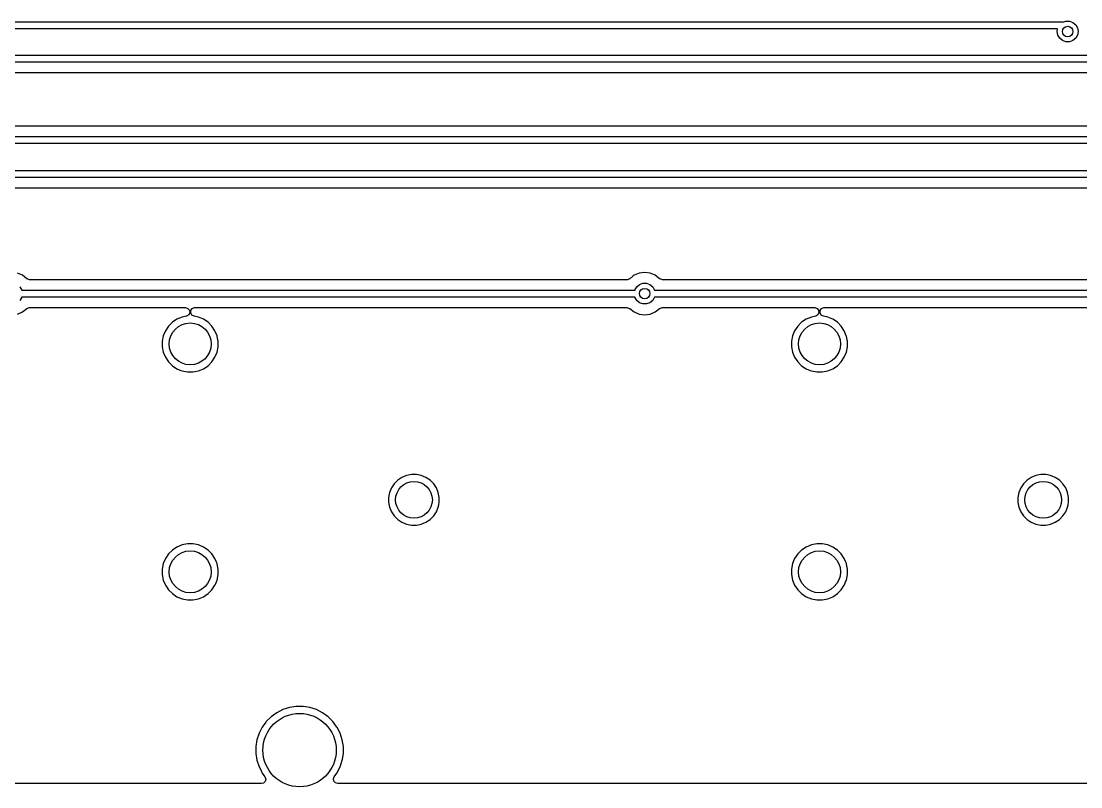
# Model space of a CAD drawing. Extents: x 0.7 to 11, y -6.1 to -1.6.
# Drawn here: x 8.534 to 9.727, y -5.89 to -5.028 of the extents above; entities that cross this region are included whole.
import ezdxf

# ---------------------------------------------------------------- set-up
doc = ezdxf.new("R2010")
doc.units = 0
doc.header["$MEASUREMENT"] = 0
doc.layers.add('BLACK', color=7, linetype='CONTINUOUS')

msp = doc.modelspace()

# ---------------------------------------------------------------- linework, layer by layer
at = {"layer": 'BLACK', "linetype": 'CONTINUOUS'}
for p, q in [((6.5505, -5.0285), (9.7056, -5.0285)), ((9.7056, -5.0285), (9.7064, -5.0285)), ((9.7064, -5.0285), (9.7073, -5.0289)), ((9.7073, -5.0289), (9.7105, -5.0277)), ((9.7105, -5.0277), (9.7146, -5.0277)), ((9.7146, -5.0277), (9.7185, -5.0291)), ((9.7185, -5.0291), (9.7216, -5.0318)), ((9.7216, -5.0318), (9.7237, -5.0353)), ((9.7237, -5.0353), (9.7244, -5.0394)), ((9.7013, -5.0363), (6.5521, -5.0363)), ((9.7008, -5.0394), (9.7013, -5.0363)), ((9.7015, -5.0434), (9.7008, -5.0394)), ((9.7036, -5.047), (9.7015, -5.0434)), ((9.7067, -5.0496), (9.7036, -5.047)), ((9.7216, -5.047), (9.7185, -5.0496)), ((9.7237, -5.0434), (9.7216, -5.047)), ((9.7244, -5.0394), (9.7237, -5.0434)), ((9.7105, -5.051), (9.7067, -5.0496)), ((9.7146, -5.051), (9.7105, -5.051)), ((9.7185, -5.0496), (9.7146, -5.051)), ((5.0978, -5.0661), (10.5858, -5.066)), ((10.5852, -5.0738), (5.0977, -5.0739)), ((7.2414, -5.0857), (10.5757, -5.0857)), ((10.5975, -5.1459), (7.2174, -5.1459)), ((10.6069, -5.1655), (5.0632, -5.1656)), ((5.0649, -5.1578), (10.6046, -5.1577)), ((4.9779, -5.196), (10.5992, -5.1959)), ((10.6015, -5.2037), (4.9801, -5.2038)), ((5.8211, -5.2156), (10.6028, -5.2156)), ((8.5354, -5.3139), (8.5298, -5.3116)), ((8.5355, -5.314), (8.5354, -5.3139)), ((8.5405, -5.3178), (8.5355, -5.314)), ((8.5406, -5.3179), (8.5405, -5.3178)), ((8.5405, -5.3178), (8.5405, -5.3178)), ((8.5409, -5.3181), (8.5406, -5.3179)), ((8.5436, -5.3189), (8.5409, -5.3181)), ((9.2163, -5.3189), (8.5436, -5.3189)), ((9.2167, -5.3189), (9.2163, -5.3189)), ((9.2192, -5.3179), (9.2167, -5.3189)), ((9.2194, -5.3178), (9.2192, -5.3179)), ((9.2234, -5.3147), (9.2194, -5.3178)), ((9.2194, -5.3178), (9.2194, -5.3178)), ((9.2243, -5.314), (9.2234, -5.3147)), ((9.23, -5.3116), (9.2243, -5.314)), ((9.2362, -5.3108), (9.23, -5.3116)), ((9.23, -5.3116), (9.23, -5.3116)), ((9.2424, -5.3116), (9.2362, -5.3108)), ((9.2362, -5.3108), (9.2362, -5.3108)), ((9.248, -5.3139), (9.2424, -5.3116)), ((9.2424, -5.3116), (9.2424, -5.3116)), ((9.2481, -5.314), (9.248, -5.3139)), ((9.2531, -5.3178), (9.2481, -5.314)), ((9.2532, -5.3179), (9.2531, -5.3178)), ((9.2531, -5.3178), (9.2531, -5.3178)), ((9.2535, -5.3181), (9.2532, -5.3179)), ((9.2562, -5.3189), (9.2535, -5.3181)), ((9.921, -5.3189), (9.2562, -5.3189)), ((8.5327, -5.3271), (8.5347, -5.3306)), ((8.5347, -5.3306), (8.5348, -5.3308)), ((8.5348, -5.3308), (9.2251, -5.3307)), ((9.2251, -5.3306), (9.2272, -5.3271)), ((9.2251, -5.3307), (9.2251, -5.3306)), ((9.2272, -5.3271), (9.2303, -5.3244)), ((9.2303, -5.3244), (9.2342, -5.323)), ((9.2342, -5.323), (9.2383, -5.323)), ((9.2383, -5.323), (9.2421, -5.3244)), ((9.2421, -5.3244), (9.2453, -5.3271)), ((9.2453, -5.3271), (9.2473, -5.3306)), ((9.2473, -5.3306), (9.2474, -5.3308)), ((9.2474, -5.3308), (9.9298, -5.3307)), ((8.5347, -5.3387), (8.5327, -5.3422)), ((9.2251, -5.3385), (8.5347, -5.3386)), ((8.5347, -5.3386), (8.5347, -5.3387)), ((9.2251, -5.3387), (9.2251, -5.3385)), ((9.2272, -5.3422), (9.2251, -5.3387)), ((9.2303, -5.3449), (9.2272, -5.3422)), ((9.2342, -5.3463), (9.2303, -5.3449)), ((9.2421, -5.3449), (9.2383, -5.3463)), ((9.2453, -5.3422), (9.2421, -5.3449)), ((9.2473, -5.3387), (9.2453, -5.3422)), ((9.9298, -5.3385), (9.2473, -5.3386)), ((9.2473, -5.3386), (9.2473, -5.3387)), ((8.5298, -5.3577), (8.5355, -5.3553)), ((8.5355, -5.3553), (8.5405, -5.3515)), ((8.5405, -5.3515), (8.5406, -5.3514)), ((8.5405, -5.3515), (8.5405, -5.3515)), ((8.5406, -5.3514), (8.5432, -5.3504)), ((8.5432, -5.3504), (8.5436, -5.3504)), ((8.5436, -5.3504), (8.719, -5.3504)), ((8.719, -5.3504), (8.7217, -5.3512)), ((8.7217, -5.3512), (8.7235, -5.3533)), ((8.7239, -5.356), (8.7227, -5.3585)), ((8.7235, -5.3533), (8.7239, -5.356)), ((8.725, -5.3564), (8.7252, -5.3537)), ((8.7264, -5.3588), (8.725, -5.3564)), ((8.7252, -5.3537), (8.7268, -5.3514)), ((8.7268, -5.3514), (8.7293, -5.3504)), ((8.7293, -5.3504), (8.7298, -5.3504)), ((8.7298, -5.3504), (9.2163, -5.3504)), ((9.2163, -5.3504), (9.2189, -5.3512)), ((9.2189, -5.3512), (9.2192, -5.3514)), ((9.2192, -5.3514), (9.2194, -5.3515)), ((9.2194, -5.3515), (9.2194, -5.3515)), ((9.2194, -5.3515), (9.2243, -5.3553)), ((9.2243, -5.3553), (9.23, -5.3577)), ((9.23, -5.3577), (9.2331, -5.3581)), ((9.2383, -5.3463), (9.2342, -5.3463)), ((9.2391, -5.3581), (9.2424, -5.3577)), ((9.2424, -5.3577), (9.2481, -5.3553)), ((9.2481, -5.3553), (9.2531, -5.3515)), ((9.2531, -5.3515), (9.2532, -5.3514)), ((9.2531, -5.3515), (9.2531, -5.3515)), ((9.2532, -5.3514), (9.2558, -5.3504)), ((9.2558, -5.3504), (9.2562, -5.3504)), ((9.2562, -5.3504), (9.4277, -5.3504)), ((9.4277, -5.3504), (9.4303, -5.3512)), ((9.4303, -5.3512), (9.4321, -5.3533)), ((9.4325, -5.356), (9.4314, -5.3585)), ((9.4321, -5.3533), (9.4325, -5.356)), ((9.4337, -5.3564), (9.4338, -5.3537)), ((9.435, -5.3588), (9.4337, -5.3564)), ((9.4338, -5.3537), (9.4354, -5.3514)), ((9.4354, -5.3514), (9.438, -5.3504)), ((9.438, -5.3504), (9.4384, -5.3504)), ((9.4384, -5.3504), (9.921, -5.3504)), ((8.7043, -5.3669), (8.6999, -5.3712)), ((8.7095, -5.3634), (8.7043, -5.3669)), ((8.7043, -5.3669), (8.7043, -5.3669)), ((8.7152, -5.361), (8.7095, -5.3634)), ((8.7095, -5.3634), (8.7095, -5.3634)), ((8.72, -5.3601), (8.7152, -5.361)), ((8.7152, -5.361), (8.7152, -5.361)), ((8.7204, -5.36), (8.72, -5.3601)), ((8.7227, -5.3585), (8.7204, -5.36)), ((8.7288, -5.3601), (8.7264, -5.3588)), ((8.7336, -5.361), (8.7288, -5.3601)), ((8.7393, -5.3634), (8.7336, -5.361)), ((8.7336, -5.361), (8.7336, -5.361)), ((8.7445, -5.3669), (8.7393, -5.3634)), ((8.7393, -5.3634), (8.7393, -5.3634)), ((8.7489, -5.3712), (8.7445, -5.3669)), ((8.7445, -5.3669), (8.7445, -5.3669)), ((9.2331, -5.3581), (9.2362, -5.3585)), ((9.2362, -5.3585), (9.2391, -5.3581)), ((9.2362, -5.3585), (9.2362, -5.3585)), ((9.2362, -5.3585), (9.2362, -5.3585)), ((9.413, -5.3669), (9.4086, -5.3712)), ((9.4181, -5.3634), (9.413, -5.3669)), ((9.413, -5.3669), (9.413, -5.3669)), ((9.4239, -5.361), (9.4181, -5.3634)), ((9.4181, -5.3634), (9.4181, -5.3634)), ((9.4287, -5.3601), (9.4239, -5.361)), ((9.4239, -5.361), (9.4239, -5.361)), ((9.4291, -5.36), (9.4287, -5.3601)), ((9.4314, -5.3585), (9.4291, -5.36)), ((9.4375, -5.3601), (9.435, -5.3588)), ((9.4423, -5.361), (9.4375, -5.3601)), ((9.448, -5.3634), (9.4423, -5.361)), ((9.4423, -5.361), (9.4423, -5.361)), ((9.4532, -5.3669), (9.448, -5.3634)), ((9.448, -5.3634), (9.448, -5.3634)), ((9.4576, -5.3712), (9.4532, -5.3669)), ((9.4532, -5.3669), (9.4532, -5.3669)), ((8.6965, -5.3764), (8.6941, -5.3821)), ((8.6999, -5.3712), (8.6965, -5.3764)), ((8.6965, -5.3764), (8.6965, -5.3764)), ((8.6999, -5.3712), (8.6999, -5.3712)), ((8.7523, -5.3764), (8.7489, -5.3712)), ((8.7489, -5.3712), (8.7489, -5.3712)), ((8.7547, -5.382), (8.7523, -5.3764)), ((8.7523, -5.3764), (8.7523, -5.3764)), ((9.4051, -5.3764), (9.4028, -5.3821)), ((9.4086, -5.3712), (9.4051, -5.3764)), ((9.4051, -5.3764), (9.4051, -5.3764)), ((9.4086, -5.3712), (9.4086, -5.3712)), ((9.461, -5.3764), (9.4576, -5.3712)), ((9.4576, -5.3712), (9.4576, -5.3712)), ((9.4633, -5.382), (9.461, -5.3764)), ((9.461, -5.3764), (9.461, -5.3764)), ((8.6941, -5.3821), (8.6929, -5.3882)), ((8.6929, -5.3882), (8.6929, -5.3944)), ((8.6941, -5.3821), (8.6941, -5.3821)), ((8.7547, -5.3821), (8.7547, -5.382)), ((8.7557, -5.3871), (8.7547, -5.3821)), ((8.7559, -5.3882), (8.7557, -5.3871)), ((8.7559, -5.3944), (8.7559, -5.3882)), ((8.7559, -5.3882), (8.7559, -5.3882)), ((8.7559, -5.3882), (8.7559, -5.3882)), ((9.4028, -5.3821), (9.4016, -5.3882)), ((9.4016, -5.3882), (9.4016, -5.3944)), ((9.4028, -5.3821), (9.4028, -5.3821)), ((9.4634, -5.3821), (9.4633, -5.382)), ((9.4644, -5.3871), (9.4634, -5.3821)), ((9.4646, -5.3882), (9.4644, -5.3871)), ((9.4646, -5.3944), (9.4646, -5.3882)), ((9.4646, -5.3882), (9.4646, -5.3882)), ((9.4646, -5.3882), (9.4646, -5.3882)), ((8.6929, -5.3944), (8.6941, -5.4005)), ((8.6941, -5.4005), (8.6941, -5.4005)), ((8.6941, -5.4005), (8.6965, -5.4063)), ((8.7523, -5.4063), (8.7547, -5.4005)), ((8.7547, -5.4005), (8.7559, -5.3944)), ((9.4016, -5.3944), (9.4028, -5.4005)), ((9.4028, -5.4005), (9.4028, -5.4005)), ((9.4028, -5.4005), (9.4051, -5.4063)), ((9.461, -5.4063), (9.4634, -5.4005)), ((9.4634, -5.4005), (9.4646, -5.3944)), ((8.6965, -5.4063), (8.6965, -5.4063)), ((8.6965, -5.4063), (8.6999, -5.4114)), ((8.6999, -5.4114), (8.6999, -5.4114)), ((8.6999, -5.4114), (8.7043, -5.4158)), ((8.7043, -5.4158), (8.7043, -5.4158)), ((8.7043, -5.4158), (8.7095, -5.4193)), ((8.7393, -5.4193), (8.7445, -5.4158)), ((8.7445, -5.4158), (8.7489, -5.4114)), ((8.7489, -5.4114), (8.7523, -5.4063)), ((9.4051, -5.4063), (9.4051, -5.4063)), ((9.4051, -5.4063), (9.4086, -5.4114)), ((9.4086, -5.4114), (9.4086, -5.4114)), ((9.4086, -5.4114), (9.413, -5.4158)), ((9.413, -5.4158), (9.413, -5.4158)), ((9.413, -5.4158), (9.4181, -5.4193)), ((9.448, -5.4193), (9.4532, -5.4158)), ((9.4532, -5.4158), (9.4576, -5.4114)), ((9.4576, -5.4114), (9.461, -5.4063)), ((8.7095, -5.4193), (8.7095, -5.4193)), ((8.7095, -5.4193), (8.714, -5.4211)), ((8.714, -5.4211), (8.7152, -5.4216)), ((8.7152, -5.4216), (8.7213, -5.4229)), ((8.7213, -5.4229), (8.7213, -5.4229)), ((8.7213, -5.4229), (8.7213, -5.4229)), ((8.7213, -5.4229), (8.7275, -5.4229)), ((8.7275, -5.4229), (8.7336, -5.4216)), ((8.7275, -5.4229), (8.7275, -5.4229)), ((8.7336, -5.4216), (8.7393, -5.4193)), ((9.4181, -5.4193), (9.4181, -5.4193)), ((9.4181, -5.4193), (9.4227, -5.4211)), ((9.4227, -5.4211), (9.4239, -5.4216)), ((9.4239, -5.4216), (9.43, -5.4229)), ((9.43, -5.4229), (9.43, -5.4229)), ((9.43, -5.4229), (9.43, -5.4229)), ((9.43, -5.4229), (9.4362, -5.4229)), ((9.4362, -5.4229), (9.4423, -5.4216)), ((9.4362, -5.4229), (9.4362, -5.4229)), ((9.4423, -5.4216), (9.448, -5.4193)), ((8.9582, -5.5447), (8.9542, -5.5487)), ((8.9628, -5.5416), (8.9582, -5.5447)), ((8.9582, -5.5447), (8.9582, -5.5447)), ((8.968, -5.5395), (8.9628, -5.5416)), ((8.9628, -5.5416), (8.9628, -5.5416)), ((8.9736, -5.5384), (8.968, -5.5395)), ((8.968, -5.5395), (8.968, -5.5395)), ((8.9792, -5.5384), (8.9736, -5.5384)), ((8.9736, -5.5384), (8.9736, -5.5384)), ((8.9847, -5.5395), (8.9792, -5.5384)), ((8.9792, -5.5384), (8.9792, -5.5384)), ((8.9899, -5.5416), (8.9847, -5.5395)), ((8.9847, -5.5395), (8.9847, -5.5395)), ((8.9946, -5.5447), (8.9899, -5.5416)), ((8.9899, -5.5416), (8.9899, -5.5416)), ((8.9986, -5.5487), (8.9946, -5.5447)), ((8.9946, -5.5447), (8.9946, -5.5447)), ((9.6668, -5.5447), (9.6629, -5.5487)), ((9.6715, -5.5416), (9.6668, -5.5447)), ((9.6668, -5.5447), (9.6668, -5.5447)), ((9.6767, -5.5395), (9.6715, -5.5416)), ((9.6715, -5.5416), (9.6715, -5.5416)), ((9.6822, -5.5384), (9.6767, -5.5395)), ((9.6767, -5.5395), (9.6767, -5.5395)), ((9.6879, -5.5384), (9.6822, -5.5384)), ((9.6822, -5.5384), (9.6822, -5.5384)), ((9.6934, -5.5395), (9.6879, -5.5384)), ((9.6879, -5.5384), (9.6879, -5.5384)), ((9.6986, -5.5416), (9.6934, -5.5395)), ((9.6934, -5.5395), (9.6934, -5.5395)), ((9.7032, -5.5447), (9.6986, -5.5416)), ((9.6986, -5.5416), (9.6986, -5.5416)), ((9.7072, -5.5487), (9.7032, -5.5447)), ((9.7032, -5.5447), (9.7032, -5.5447)), ((8.9489, -5.5586), (8.9478, -5.5641)), ((8.9511, -5.5534), (8.9489, -5.5586)), ((8.9489, -5.5586), (8.9489, -5.5586)), ((8.9542, -5.5487), (8.9511, -5.5534)), ((8.9511, -5.5534), (8.9511, -5.5534)), ((8.9542, -5.5487), (8.9542, -5.5487)), ((9.0017, -5.5534), (8.9986, -5.5487)), ((8.9986, -5.5487), (8.9986, -5.5487)), ((9.0038, -5.5586), (9.0017, -5.5534)), ((9.0017, -5.5534), (9.0017, -5.5534)), ((9.0017, -5.5534), (9.0017, -5.5534)), ((9.0049, -5.5641), (9.0038, -5.5586)), ((9.0038, -5.5586), (9.0038, -5.5586)), ((9.0038, -5.5586), (9.0038, -5.5586)), ((9.6576, -5.5586), (9.6565, -5.5641)), ((9.6597, -5.5534), (9.6576, -5.5586)), ((9.6576, -5.5586), (9.6576, -5.5586)), ((9.6629, -5.5487), (9.6597, -5.5534)), ((9.6597, -5.5534), (9.6597, -5.5534)), ((9.6629, -5.5487), (9.6629, -5.5487)), ((9.7104, -5.5534), (9.7072, -5.5487)), ((9.7072, -5.5487), (9.7072, -5.5487)), ((9.7125, -5.5586), (9.7104, -5.5534)), ((9.7104, -5.5534), (9.7104, -5.5534)), ((9.7104, -5.5534), (9.7104, -5.5534)), ((9.7136, -5.5641), (9.7125, -5.5586)), ((9.7125, -5.5586), (9.7125, -5.5586)), ((9.7125, -5.5586), (9.7125, -5.5586)), ((8.9478, -5.5641), (8.9478, -5.5641)), ((8.9478, -5.5641), (8.9478, -5.5697)), ((8.9478, -5.5697), (8.9478, -5.5697)), ((8.9478, -5.5697), (8.9478, -5.5697)), ((8.9478, -5.5697), (8.9489, -5.5753)), ((9.0038, -5.5753), (9.0044, -5.5725)), ((9.0044, -5.5725), (9.0049, -5.5697)), ((9.0049, -5.5697), (9.0049, -5.5641)), ((9.6565, -5.5641), (9.6565, -5.5641)), ((9.6565, -5.5641), (9.6565, -5.5697)), ((9.6565, -5.5697), (9.6565, -5.5697)), ((9.6565, -5.5697), (9.6565, -5.5697)), ((9.6565, -5.5697), (9.6576, -5.5753)), ((9.7125, -5.5753), (9.713, -5.5725)), ((9.713, -5.5725), (9.7136, -5.5697)), ((9.7136, -5.5697), (9.7136, -5.5641)), ((8.9489, -5.5753), (8.9489, -5.5753)), ((8.9489, -5.5753), (8.9511, -5.5805)), ((8.9511, -5.5805), (8.9511, -5.5805)), ((8.9511, -5.5805), (8.9542, -5.5851)), ((8.9986, -5.5851), (9.0017, -5.5805)), ((9.0017, -5.5805), (9.0038, -5.5753)), ((9.6576, -5.5753), (9.6576, -5.5753)), ((9.6576, -5.5753), (9.6597, -5.5805)), ((9.6597, -5.5805), (9.6597, -5.5805)), ((9.6597, -5.5805), (9.6629, -5.5851)), ((9.7072, -5.5851), (9.7104, -5.5805)), ((9.7104, -5.5805), (9.7125, -5.5753)), ((8.9542, -5.5851), (8.9542, -5.5851)), ((8.9542, -5.5851), (8.9582, -5.5891)), ((8.9582, -5.5891), (8.9582, -5.5891)), ((8.9582, -5.5891), (8.9628, -5.5922)), ((8.9628, -5.5922), (8.9628, -5.5922)), ((8.9628, -5.5922), (8.9628, -5.5922)), ((8.9628, -5.5922), (8.968, -5.5944)), ((8.968, -5.5944), (8.968, -5.5944)), ((8.968, -5.5944), (8.968, -5.5944)), ((8.968, -5.5944), (8.9736, -5.5955)), ((8.9736, -5.5955), (8.9736, -5.5955)), ((8.9736, -5.5955), (8.9792, -5.5955)), ((8.9792, -5.5955), (8.9829, -5.5948)), ((8.9829, -5.5948), (8.9847, -5.5944)), ((8.9847, -5.5944), (8.9899, -5.5922)), ((8.9899, -5.5922), (8.9946, -5.5891)), ((8.9946, -5.5891), (8.9986, -5.5851)), ((9.6629, -5.5851), (9.6629, -5.5851)), ((9.6629, -5.5851), (9.6668, -5.5891)), ((9.6668, -5.5891), (9.6668, -5.5891)), ((9.6668, -5.5891), (9.6715, -5.5922)), ((9.6715, -5.5922), (9.6715, -5.5922)), ((9.6715, -5.5922), (9.6715, -5.5922)), ((9.6715, -5.5922), (9.6767, -5.5944)), ((9.6767, -5.5944), (9.6767, -5.5944)), ((9.6767, -5.5944), (9.6767, -5.5944)), ((9.6767, -5.5944), (9.6822, -5.5955)), ((9.6822, -5.5955), (9.6822, -5.5955)), ((9.6822, -5.5955), (9.6879, -5.5955)), ((9.6879, -5.5955), (9.6916, -5.5948)), ((9.6916, -5.5948), (9.6934, -5.5944)), ((9.6934, -5.5944), (9.6986, -5.5922)), ((9.6986, -5.5922), (9.7032, -5.5891)), ((9.7032, -5.5891), (9.7072, -5.5851)), ((8.7095, -5.6201), (8.7043, -5.6236)), ((8.7152, -5.6177), (8.7095, -5.6201)), ((8.7095, -5.6201), (8.7095, -5.6201)), ((8.7213, -5.6165), (8.7152, -5.6177)), ((8.7152, -5.6177), (8.7152, -5.6177)), ((8.7275, -5.6165), (8.7213, -5.6165)), ((8.7213, -5.6165), (8.7213, -5.6165)), ((8.7336, -5.6177), (8.7275, -5.6165)), ((8.7275, -5.6165), (8.7275, -5.6165)), ((8.7393, -5.6201), (8.7336, -5.6177)), ((8.7336, -5.6177), (8.7336, -5.6177)), ((8.7445, -5.6236), (8.7393, -5.6201)), ((8.7393, -5.6201), (8.7393, -5.6201)), ((9.4181, -5.6201), (9.413, -5.6236)), ((9.4239, -5.6177), (9.4181, -5.6201)), ((9.4181, -5.6201), (9.4181, -5.6201)), ((9.43, -5.6165), (9.4239, -5.6177)), ((9.4239, -5.6177), (9.4239, -5.6177)), ((9.4362, -5.6165), (9.43, -5.6165)), ((9.43, -5.6165), (9.43, -5.6165)), ((9.4423, -5.6177), (9.4362, -5.6165)), ((9.4362, -5.6165), (9.4362, -5.6165)), ((9.448, -5.6201), (9.4423, -5.6177)), ((9.4423, -5.6177), (9.4423, -5.6177)), ((9.4532, -5.6236), (9.448, -5.6201)), ((9.448, -5.6201), (9.448, -5.6201)), ((8.6999, -5.6279), (8.6965, -5.6331)), ((8.7043, -5.6236), (8.6999, -5.6279)), ((8.6999, -5.6279), (8.6999, -5.6279)), ((8.7043, -5.6236), (8.7043, -5.6236)), ((8.7489, -5.6279), (8.7445, -5.6236)), ((8.7445, -5.6236), (8.7445, -5.6236)), ((8.7523, -5.6331), (8.7489, -5.6279)), ((8.7489, -5.6279), (8.7489, -5.6279)), ((9.4086, -5.6279), (9.4051, -5.6331)), ((9.413, -5.6236), (9.4086, -5.6279)), ((9.4086, -5.6279), (9.4086, -5.6279)), ((9.413, -5.6236), (9.413, -5.6236)), ((9.4576, -5.6279), (9.4532, -5.6236)), ((9.4532, -5.6236), (9.4532, -5.6236)), ((9.461, -5.6331), (9.4576, -5.6279)), ((9.4576, -5.6279), (9.4576, -5.6279)), ((8.6941, -5.6388), (8.6929, -5.6449)), ((8.6965, -5.6331), (8.6941, -5.6388)), ((8.6941, -5.6388), (8.6941, -5.6388)), ((8.6965, -5.6331), (8.6965, -5.6331)), ((8.754, -5.637), (8.7523, -5.6331)), ((8.7523, -5.6331), (8.7523, -5.6331)), ((8.7547, -5.6388), (8.754, -5.637)), ((8.7548, -5.6394), (8.7547, -5.6388)), ((8.7559, -5.6449), (8.7548, -5.6394)), ((9.4028, -5.6388), (9.4016, -5.6449)), ((9.4051, -5.6331), (9.4028, -5.6388)), ((9.4028, -5.6388), (9.4028, -5.6388)), ((9.4051, -5.6331), (9.4051, -5.6331)), ((9.4626, -5.637), (9.461, -5.6331)), ((9.461, -5.6331), (9.461, -5.6331)), ((9.4634, -5.6388), (9.4626, -5.637)), ((9.4635, -5.6394), (9.4634, -5.6388)), ((9.4646, -5.6449), (9.4635, -5.6394)), ((8.6929, -5.6449), (8.6929, -5.6511)), ((8.6929, -5.6511), (8.6941, -5.6572)), ((8.7547, -5.6572), (8.7559, -5.6511)), ((8.7559, -5.6511), (8.7559, -5.6449)), ((8.7559, -5.6449), (8.7559, -5.6449)), ((8.7559, -5.6449), (8.7559, -5.6449)), ((9.4016, -5.6449), (9.4016, -5.6511)), ((9.4016, -5.6511), (9.4028, -5.6572)), ((9.4634, -5.6572), (9.4646, -5.6511)), ((9.4646, -5.6511), (9.4646, -5.6449)), ((9.4646, -5.6449), (9.4646, -5.6449)), ((9.4646, -5.6449), (9.4646, -5.6449)), ((8.6941, -5.6572), (8.6941, -5.6572)), ((8.6941, -5.6572), (8.6965, -5.663)), ((8.6965, -5.663), (8.6965, -5.663)), ((8.6965, -5.663), (8.6999, -5.6681)), ((8.7489, -5.6681), (8.7523, -5.663)), ((8.7523, -5.663), (8.7525, -5.6626)), ((8.7525, -5.6626), (8.7539, -5.6593)), ((8.7539, -5.6593), (8.7547, -5.6572)), ((9.4028, -5.6572), (9.4028, -5.6572)), ((9.4028, -5.6572), (9.4051, -5.663)), ((9.4051, -5.663), (9.4051, -5.663)), ((9.4051, -5.663), (9.4086, -5.6681)), ((9.4576, -5.6681), (9.461, -5.663)), ((9.461, -5.663), (9.4612, -5.6626)), ((9.4612, -5.6626), (9.4625, -5.6593)), ((9.4625, -5.6593), (9.4634, -5.6572)), ((8.6999, -5.6681), (8.6999, -5.6681)), ((8.6999, -5.6681), (8.7043, -5.6725)), ((8.7043, -5.6725), (8.7043, -5.6725)), ((8.7043, -5.6725), (8.7095, -5.676)), ((8.7095, -5.676), (8.7095, -5.676)), ((8.7095, -5.676), (8.7152, -5.6783)), ((8.7152, -5.6783), (8.7152, -5.6783)), ((8.7152, -5.6783), (8.7213, -5.6795)), ((8.7213, -5.6795), (8.7213, -5.6795)), ((8.7213, -5.6795), (8.7213, -5.6795)), ((8.7213, -5.6795), (8.7275, -5.6795)), ((8.7275, -5.6795), (8.7336, -5.6783)), ((8.7275, -5.6795), (8.7275, -5.6795)), ((8.7336, -5.6783), (8.7393, -5.676)), ((8.7393, -5.676), (8.7445, -5.6725)), ((8.7445, -5.6725), (8.7489, -5.6681)), ((9.4086, -5.6681), (9.4086, -5.6681)), ((9.4086, -5.6681), (9.413, -5.6725)), ((9.413, -5.6725), (9.413, -5.6725)), ((9.413, -5.6725), (9.4181, -5.676)), ((9.4181, -5.676), (9.4181, -5.676)), ((9.4181, -5.676), (9.4239, -5.6783)), ((9.4239, -5.6783), (9.4239, -5.6783)), ((9.4239, -5.6783), (9.43, -5.6795)), ((9.43, -5.6795), (9.43, -5.6795)), ((9.43, -5.6795), (9.43, -5.6795)), ((9.43, -5.6795), (9.4362, -5.6795)), ((9.4362, -5.6795), (9.4423, -5.6783)), ((9.4362, -5.6795), (9.4362, -5.6795)), ((9.4423, -5.6783), (9.448, -5.676)), ((9.448, -5.676), (9.4532, -5.6725)), ((9.4532, -5.6725), (9.4576, -5.6681)), ((8.8183, -5.8093), (8.8156, -5.8113)), ((8.8218, -5.8067), (8.8183, -5.8093)), ((8.8287, -5.8032), (8.8218, -5.8067)), ((8.8361, -5.8008), (8.8287, -5.8032)), ((8.8438, -5.7996), (8.8361, -5.8008)), ((8.8515, -5.7996), (8.8438, -5.7996)), ((8.8438, -5.7996), (8.8438, -5.7996)), ((8.8592, -5.8008), (8.8515, -5.7996)), ((8.8515, -5.7996), (8.8515, -5.7996)), ((8.8665, -5.8032), (8.8592, -5.8008)), ((8.8734, -5.8067), (8.8665, -5.8032)), ((8.8797, -5.8113), (8.8734, -5.8067)), ((8.8055, -5.823), (8.802, -5.8299)), ((8.8095, -5.8175), (8.8055, -5.823)), ((8.8101, -5.8167), (8.8095, -5.8175)), ((8.8156, -5.8113), (8.8101, -5.8167)), ((8.8101, -5.8167), (8.8101, -5.8167)), ((8.8101, -5.8167), (8.8101, -5.8167)), ((8.8156, -5.8113), (8.8156, -5.8113)), ((8.8156, -5.8113), (8.8156, -5.8113)), ((8.8852, -5.8167), (8.8797, -5.8113)), ((8.8897, -5.823), (8.8852, -5.8167)), ((8.8899, -5.8234), (8.8897, -5.823)), ((8.802, -5.8299), (8.7996, -5.8373)), ((8.8933, -5.8299), (8.8899, -5.8234)), ((8.8957, -5.8373), (8.8933, -5.8299)), ((8.7996, -5.8373), (8.7984, -5.8449)), ((8.7984, -5.8449), (8.7984, -5.8527)), ((8.8969, -5.8449), (8.8957, -5.8373)), ((8.8969, -5.8527), (8.8969, -5.8449)), ((8.7984, -5.8527), (8.7996, -5.8603)), ((8.8959, -5.8591), (8.8969, -5.8527)), ((8.7996, -5.8603), (8.802, -5.8677)), ((8.802, -5.8677), (8.8034, -5.8704)), ((8.8034, -5.8704), (8.8055, -5.8746)), ((8.8897, -5.8746), (8.8933, -5.8677)), ((8.8933, -5.8677), (8.8957, -5.8603)), ((8.8957, -5.8603), (8.8959, -5.8591)), ((8.8055, -5.8746), (8.8086, -5.8788)), ((8.8086, -5.8788), (8.8095, -5.8814)), ((8.8095, -5.8814), (8.8089, -5.8841)), ((8.8858, -5.881), (8.8867, -5.8788)), ((8.8862, -5.8837), (8.8858, -5.881)), ((8.8867, -5.8788), (8.8897, -5.8746)), ((8.8046, -5.8866), (5.3592, -5.8866)), ((8.8069, -5.886), (8.8046, -5.8866)), ((8.8089, -5.8841), (8.8069, -5.886)), ((8.888, -5.8858), (8.8862, -5.8837)), ((8.8906, -5.8866), (8.888, -5.8858)), ((10.8803, -5.8866), (8.8906, -5.8866))]:
    msp.add_line(p, q, dxfattribs=at)
at = {"layer": 'BLACK'}
for centre, radius in [((9.7126, -5.0394), 0.00591), ((9.2362, -5.3346), 0.00591), ((8.7244, -5.3913), 0.0236), ((9.4331, -5.3913), 0.0236), ((8.9764, -5.5669), 0.0207), ((9.685, -5.5669), 0.0207), ((8.7244, -5.648), 0.0236), ((9.4331, -5.648), 0.0236), ((8.8476, -5.8488), 0.0413)]:
    msp.add_circle(centre, radius, dxfattribs=at)

doc.saveas('drawing.dxf')
